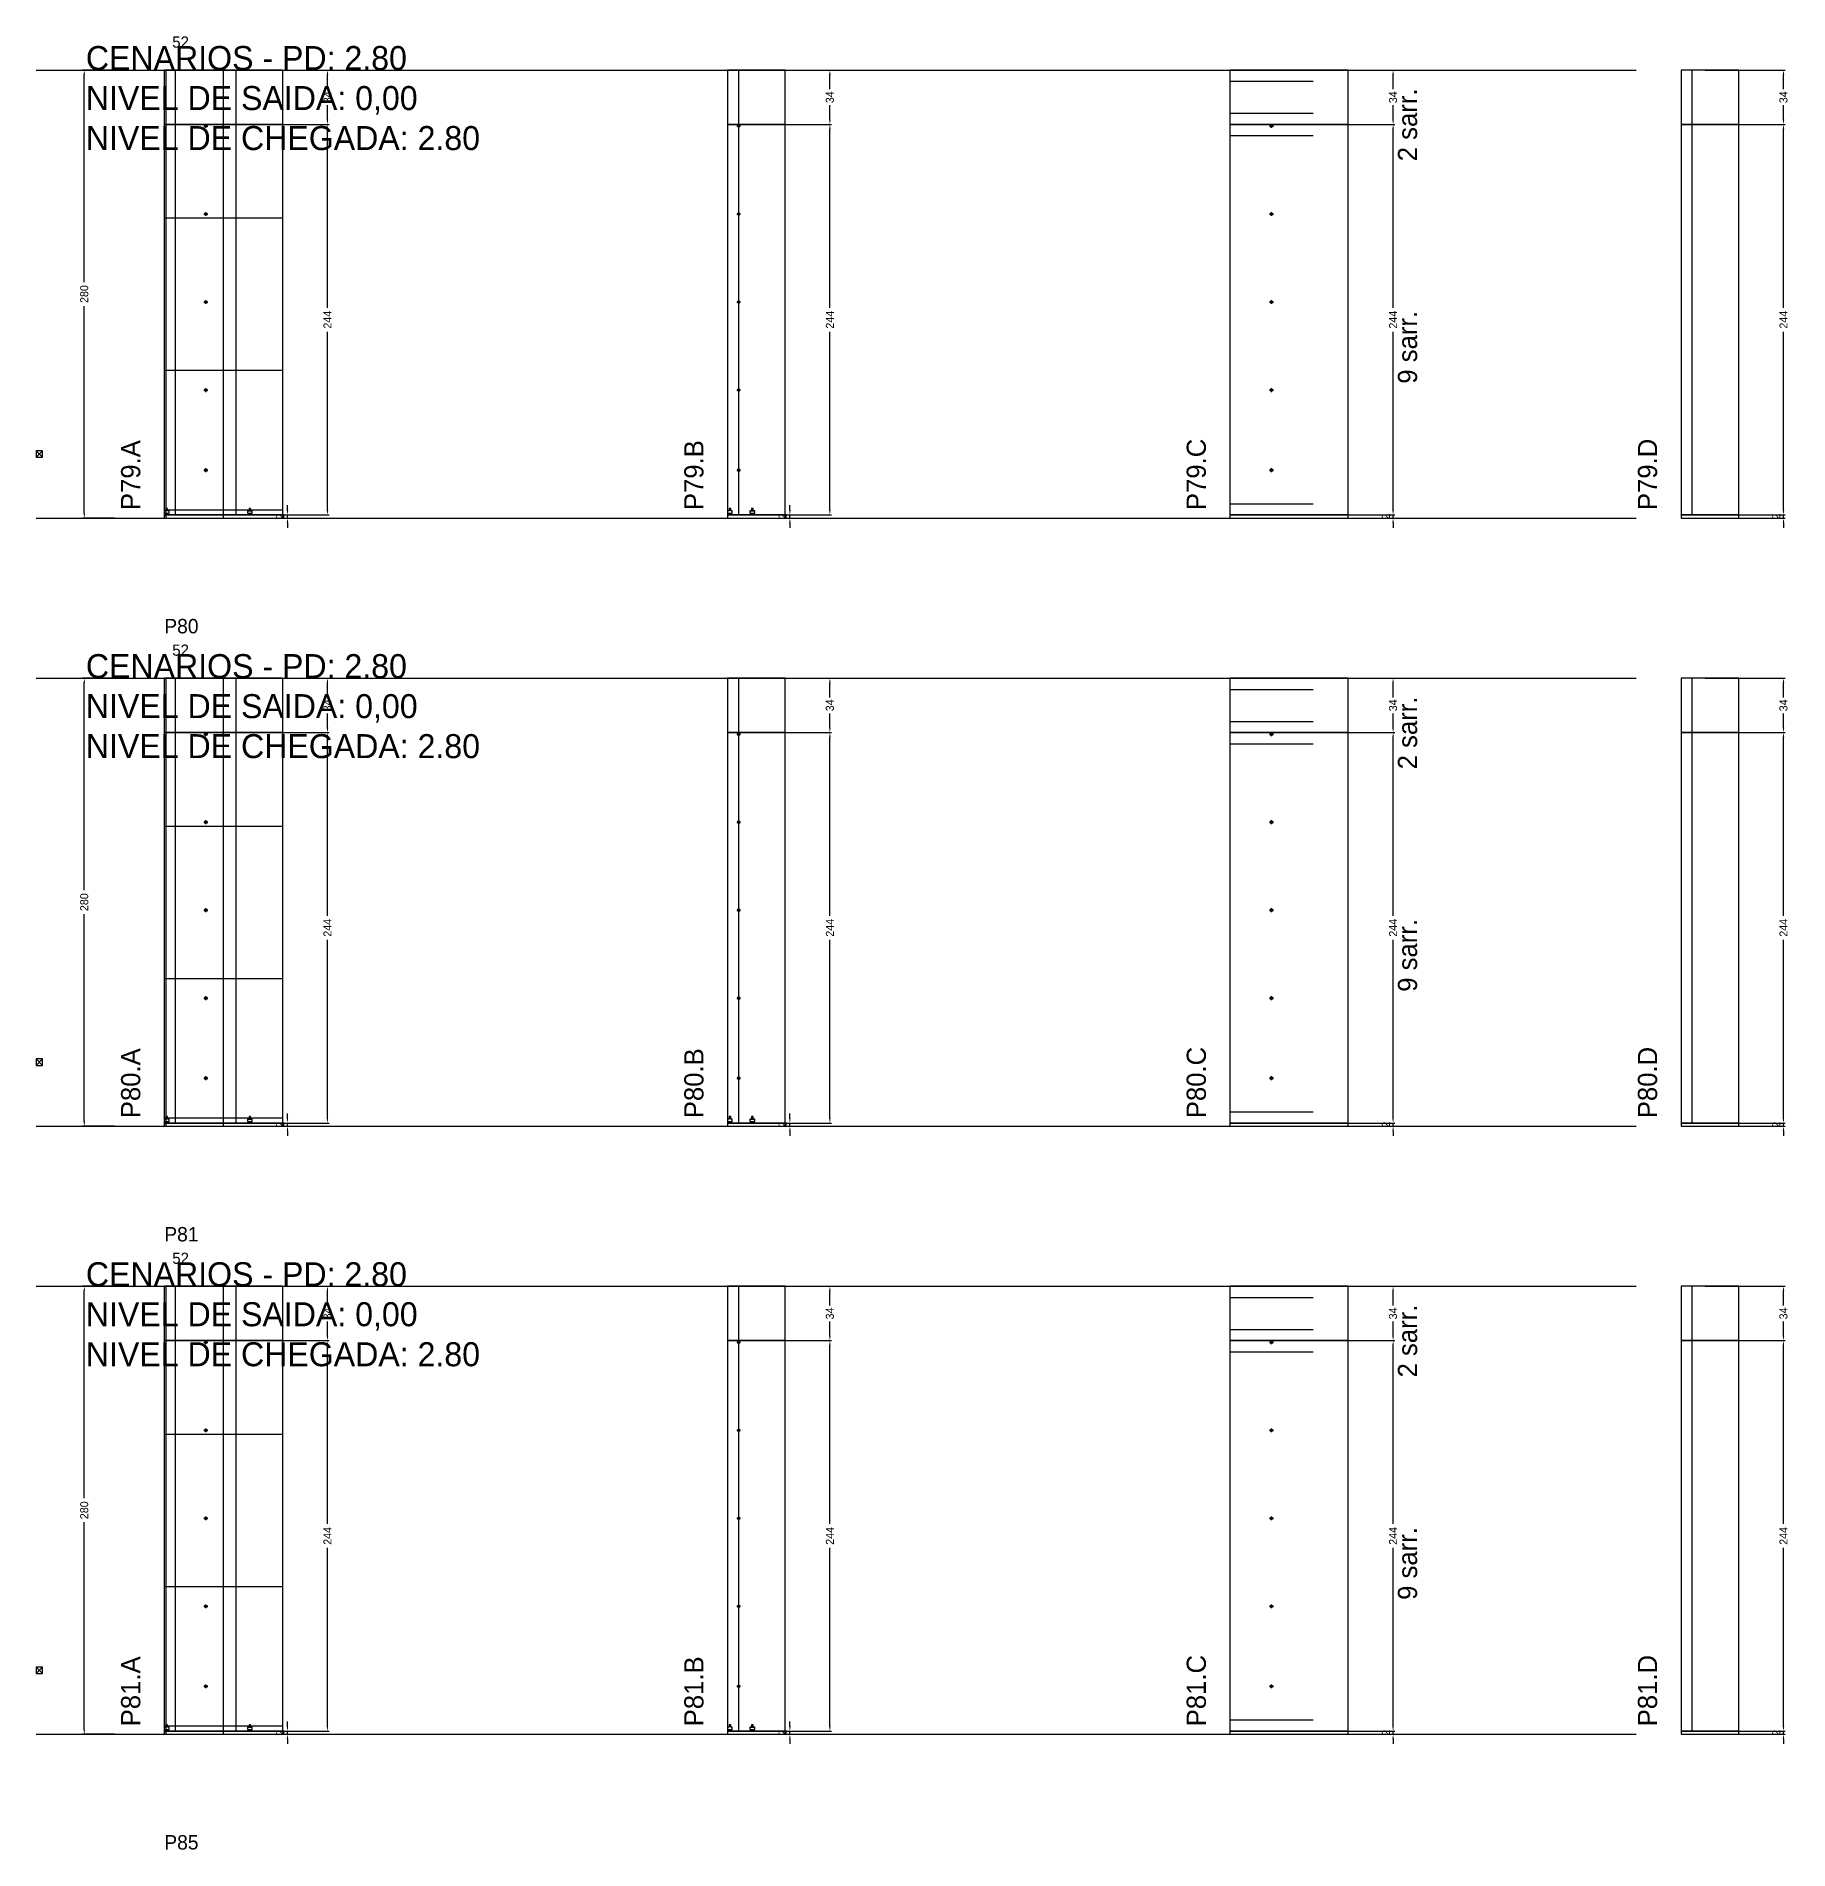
# Model space of a CAD drawing. Header units: centimetres. Extents: x -10500 to 4105, y -36866 to 295.
# Drawn here: x -7000 to -5905, y -30852 to -29719 of the extents above; entities that cross this region are included whole.
import ezdxf

# ---------------------------------------------------------------- set-up
doc = ezdxf.new("R2010")
doc.units = ezdxf.units.CM
doc.linetypes.add('DASHED', pattern=[2, -2])
for name, color, linetype in [('CHAPA', 140, 'Continuous'), ('COTA', 241, 'Continuous'), ('COTAS FURACAO', 16, 'Continuous'), ('Madeira', 30, 'Continuous'), ('NOMENCLATURA', 7, 'Continuous'), ('Nível', 160, 'Continuous'), ('Painéis', 200, 'Continuous'), ('Perfil Metálico', 150, 'Continuous'), ('SARR_2.2x7', 40, 'Continuous'), ('SARRAFO DE PRESSAO', 200, 'Continuous'), ('texto', 7, 'Continuous'), ('TEXTO_GERAL', 7, 'Continuous')]:
    doc.layers.add(name, color=color, linetype=linetype)
doc.dimstyles.new('PAINEL-NOVA', dxfattribs={"dimtxt": 5, "dimasz": 3, "dimexe": 1, "dimexo": 1, "dimgap": 1, "dimtad": 1, "dimcen": 2.5, "dimazin": 3, "dimtfac": 1, "dimtmove": 0, "dimatfit": 3})

# ---------------------------------------------------------------- blocks, each defined once
blk = doc.blocks.new('_CLOSEDFILLED')
at = {"color": 0, "linetype": 'BYBLOCK'}
blk.add_solid([(-1, 0.16), (0, 0), (-1, -0.16)], dxfattribs=at)
blk = doc.blocks.new('*D2029')
for p, q in [((-6951, -29740), (-6971, -29740)), ((-6970, -29872.5), (-6970, -29743)), ((-6970, -30017), (-6970, -29887.5)), ((-6951, -30020), (-6971, -30020))]:
    blk.add_line(p, q)
at = {"layer": 'Defpoints'}
for p in [(-6950, -29740), (-6970, -30020), (-6950, -30020)]:
    blk.add_point(p, dxfattribs=at)
at = {"layer": 'COTA', "xscale": 3, "yscale": 3}
for p, rotation in [((-6970, -29740), 90), ((-6970, -30020), 270)]:
    blk.add_blockref('_CLOSEDFILLED', p, dxfattribs=dict(at, rotation=rotation))
at = {"layer": 'COTA', "insert": (-6970, -29880), "char_height": 5, "attachment_point": 5, "rotation": 90}
blk.add_mtext('280', dxfattribs=at)
blk = doc.blocks.new('MULDURA')
at = {"layer": 'Paineis'}
for p, q in [((0, 0), (4, 4)), ((4, 0), (0, 4))]:
    blk.add_line(p, q, dxfattribs=at)
blk.add_lwpolyline([(0, 0), (4, 0), (4, 4), (0, 4)], close=True, dxfattribs=at)
blk = doc.blocks.new('*D2031')
for p, q in [((-6867, -29774), (-6817, -29774)), ((-6818, -29888.5), (-6818, -29777)), ((-6818, -30015), (-6818, -29903.5)), ((-6867, -30018), (-6817, -30018))]:
    blk.add_line(p, q)
at = {"layer": 'Defpoints'}
for p in [(-6868, -29774), (-6868, -30018), (-6818, -30018)]:
    blk.add_point(p, dxfattribs=at)
at = {"layer": 'COTA', "xscale": 3, "yscale": 3}
for p, rotation in [((-6818, -29774), 90), ((-6818, -30018), 270)]:
    blk.add_blockref('_CLOSEDFILLED', p, dxfattribs=dict(at, rotation=rotation))
at = {"layer": 'COTA', "insert": (-6818, -29896), "char_height": 5, "attachment_point": 5, "rotation": 90}
blk.add_mtext('244', dxfattribs=at)
blk = doc.blocks.new('*D2032')
for p, q in [((-6867, -29740), (-6817, -29740)), ((-6818, -29752), (-6818, -29743)), ((-6818, -29771), (-6818, -29762)), ((-6867, -29774), (-6817, -29774))]:
    blk.add_line(p, q)
at = {"layer": 'Defpoints'}
for p in [(-6868, -29740), (-6868, -29774), (-6818, -29774)]:
    blk.add_point(p, dxfattribs=at)
at = {"layer": 'COTA', "xscale": 3, "yscale": 3}
for p, rotation in [((-6818, -29740), 90), ((-6818, -29774), 270)]:
    blk.add_blockref('_CLOSEDFILLED', p, dxfattribs=dict(at, rotation=rotation))
at = {"layer": 'COTA', "insert": (-6818, -29757), "char_height": 5, "attachment_point": 5, "rotation": 90}
blk.add_mtext('34', dxfattribs=at)
blk = doc.blocks.new('SLIPTEE')
at = {"layer": 'Paineis'}
blk.add_lwpolyline([(0, 0), (3, 0), (3, 1.5), (2, 1.5), (2, 3), (1, 3), (1, 1.5), (0, 1.5)], close=True, dxfattribs=at)
blk = doc.blocks.new('SLIPTDD')
at = {"layer": 'Paineis'}
blk.add_line((0, 1.5), (3, 1.5), dxfattribs=at)
blk.add_lwpolyline([(0, 0), (3, 0), (3, 1.5), (2, 1.5), (2, 3), (1, 3), (1, 1.5), (0, 1.5)], close=True, dxfattribs=at)
blk = doc.blocks.new('furacao')
at = {"layer": 'COTAS FURACAO'}
for p, q in [((-1.2, 0), (1.2, 0)), ((0, -1.2), (0, 1.2))]:
    blk.add_line(p, q, dxfattribs=at)
blk.add_circle((0, 0), 0.8, dxfattribs=at)
blk = doc.blocks.new('*D2034')
for p, q in [((-6553, -29774), (-6503, -29774)), ((-6504, -29888.5), (-6504, -29777)), ((-6504, -30015), (-6504, -29903.5)), ((-6553, -30018), (-6503, -30018))]:
    blk.add_line(p, q)
at = {"layer": 'Defpoints'}
for p in [(-6554, -29774), (-6554, -30018), (-6504, -30018)]:
    blk.add_point(p, dxfattribs=at)
at = {"layer": 'COTA', "xscale": 3, "yscale": 3}
for p, rotation in [((-6504, -29774), 90), ((-6504, -30018), 270)]:
    blk.add_blockref('_CLOSEDFILLED', p, dxfattribs=dict(at, rotation=rotation))
at = {"layer": 'COTA', "insert": (-6504, -29896), "char_height": 5, "attachment_point": 5, "rotation": 90}
blk.add_mtext('244', dxfattribs=at)
blk = doc.blocks.new('*D2035')
for p, q in [((-6553, -29740), (-6503, -29740)), ((-6504, -29752), (-6504, -29743)), ((-6504, -29771), (-6504, -29762)), ((-6553, -29774), (-6503, -29774))]:
    blk.add_line(p, q)
at = {"layer": 'Defpoints'}
for p in [(-6554, -29740), (-6554, -29774), (-6504, -29774)]:
    blk.add_point(p, dxfattribs=at)
at = {"layer": 'COTA', "xscale": 3, "yscale": 3}
for p, rotation in [((-6504, -29740), 90), ((-6504, -29774), 270)]:
    blk.add_blockref('_CLOSEDFILLED', p, dxfattribs=dict(at, rotation=rotation))
at = {"layer": 'COTA', "insert": (-6504, -29757), "char_height": 5, "attachment_point": 5, "rotation": 90}
blk.add_mtext('34', dxfattribs=at)
blk = doc.blocks.new('*D2037')
for p, q in [((-6201, -29774), (-6151, -29774)), ((-6152, -29888.5), (-6152, -29777)), ((-6152, -30015), (-6152, -29903.5)), ((-6201, -30018), (-6151, -30018))]:
    blk.add_line(p, q)
at = {"layer": 'Defpoints'}
for p in [(-6202, -29774), (-6202, -30018), (-6152, -30018)]:
    blk.add_point(p, dxfattribs=at)
at = {"layer": 'COTA', "xscale": 3, "yscale": 3}
for p, rotation in [((-6152, -29774), 90), ((-6152, -30018), 270)]:
    blk.add_blockref('_CLOSEDFILLED', p, dxfattribs=dict(at, rotation=rotation))
at = {"layer": 'COTA', "insert": (-6152, -29896), "char_height": 5, "attachment_point": 5, "rotation": 90}
blk.add_mtext('244', dxfattribs=at)
blk = doc.blocks.new('*D2038')
for p, q in [((-6201, -29740), (-6151, -29740)), ((-6152, -29752), (-6152, -29743)), ((-6152, -29771), (-6152, -29762)), ((-6201, -29774), (-6151, -29774))]:
    blk.add_line(p, q)
at = {"layer": 'Defpoints'}
for p in [(-6202, -29740), (-6202, -29774), (-6152, -29774)]:
    blk.add_point(p, dxfattribs=at)
at = {"layer": 'COTA', "xscale": 3, "yscale": 3}
for p, rotation in [((-6152, -29740), 90), ((-6152, -29774), 270)]:
    blk.add_blockref('_CLOSEDFILLED', p, dxfattribs=dict(at, rotation=rotation))
at = {"layer": 'COTA', "insert": (-6152, -29757), "char_height": 5, "attachment_point": 5, "rotation": 90}
blk.add_mtext('34', dxfattribs=at)
blk = doc.blocks.new('*D2040')
for p, q in [((-5957, -29774), (-5907, -29774)), ((-5908, -29888.5), (-5908, -29777)), ((-5908, -30015), (-5908, -29903.5)), ((-5957, -30018), (-5907, -30018))]:
    blk.add_line(p, q)
at = {"layer": 'Defpoints'}
for p in [(-5958, -29774), (-5958, -30018), (-5908, -30018)]:
    blk.add_point(p, dxfattribs=at)
at = {"layer": 'COTA', "xscale": 3, "yscale": 3}
for p, rotation in [((-5908, -29774), 90), ((-5908, -30018), 270)]:
    blk.add_blockref('_CLOSEDFILLED', p, dxfattribs=dict(at, rotation=rotation))
at = {"layer": 'COTA', "insert": (-5908, -29896), "char_height": 5, "attachment_point": 5, "rotation": 90}
blk.add_mtext('244', dxfattribs=at)
blk = doc.blocks.new('*D2041')
for p, q in [((-5957, -29740), (-5907, -29740)), ((-5908, -29752), (-5908, -29743)), ((-5908, -29771), (-5908, -29762)), ((-5957, -29774), (-5907, -29774))]:
    blk.add_line(p, q)
at = {"layer": 'Defpoints'}
for p in [(-5958, -29740), (-5958, -29774), (-5908, -29774)]:
    blk.add_point(p, dxfattribs=at)
at = {"layer": 'COTA', "xscale": 3, "yscale": 3}
for p, rotation in [((-5908, -29740), 90), ((-5908, -29774), 270)]:
    blk.add_blockref('_CLOSEDFILLED', p, dxfattribs=dict(at, rotation=rotation))
at = {"layer": 'COTA', "insert": (-5908, -29757), "char_height": 5, "attachment_point": 5, "rotation": 90}
blk.add_mtext('34', dxfattribs=at)
blk = doc.blocks.new('*D2055')
for p, q in [((-6951, -30120), (-6971, -30120)), ((-6970, -30252.5), (-6970, -30123)), ((-6970, -30397), (-6970, -30267.5)), ((-6951, -30400), (-6971, -30400))]:
    blk.add_line(p, q)
at = {"layer": 'Defpoints'}
for p in [(-6950, -30120), (-6970, -30400), (-6950, -30400)]:
    blk.add_point(p, dxfattribs=at)
at = {"layer": 'COTA', "xscale": 3, "yscale": 3}
for p, rotation in [((-6970, -30120), 90), ((-6970, -30400), 270)]:
    blk.add_blockref('_CLOSEDFILLED', p, dxfattribs=dict(at, rotation=rotation))
at = {"layer": 'COTA', "insert": (-6970, -30260), "char_height": 5, "attachment_point": 5, "rotation": 90}
blk.add_mtext('280', dxfattribs=at)
blk = doc.blocks.new('*D2057')
for p, q in [((-6867, -30154), (-6817, -30154)), ((-6818, -30268.5), (-6818, -30157)), ((-6818, -30395), (-6818, -30283.5)), ((-6867, -30398), (-6817, -30398))]:
    blk.add_line(p, q)
at = {"layer": 'Defpoints'}
for p in [(-6868, -30154), (-6868, -30398), (-6818, -30398)]:
    blk.add_point(p, dxfattribs=at)
at = {"layer": 'COTA', "xscale": 3, "yscale": 3}
for p, rotation in [((-6818, -30154), 90), ((-6818, -30398), 270)]:
    blk.add_blockref('_CLOSEDFILLED', p, dxfattribs=dict(at, rotation=rotation))
at = {"layer": 'COTA', "insert": (-6818, -30276), "char_height": 5, "attachment_point": 5, "rotation": 90}
blk.add_mtext('244', dxfattribs=at)
blk = doc.blocks.new('*D2058')
for p, q in [((-6867, -30120), (-6817, -30120)), ((-6818, -30132), (-6818, -30123)), ((-6818, -30151), (-6818, -30142)), ((-6867, -30154), (-6817, -30154))]:
    blk.add_line(p, q)
at = {"layer": 'Defpoints'}
for p in [(-6868, -30120), (-6868, -30154), (-6818, -30154)]:
    blk.add_point(p, dxfattribs=at)
at = {"layer": 'COTA', "xscale": 3, "yscale": 3}
for p, rotation in [((-6818, -30120), 90), ((-6818, -30154), 270)]:
    blk.add_blockref('_CLOSEDFILLED', p, dxfattribs=dict(at, rotation=rotation))
at = {"layer": 'COTA', "insert": (-6818, -30137), "char_height": 5, "attachment_point": 5, "rotation": 90}
blk.add_mtext('34', dxfattribs=at)
blk = doc.blocks.new('*D2060')
for p, q in [((-6553, -30154), (-6503, -30154)), ((-6504, -30268.5), (-6504, -30157)), ((-6504, -30395), (-6504, -30283.5)), ((-6553, -30398), (-6503, -30398))]:
    blk.add_line(p, q)
at = {"layer": 'Defpoints'}
for p in [(-6554, -30154), (-6554, -30398), (-6504, -30398)]:
    blk.add_point(p, dxfattribs=at)
at = {"layer": 'COTA', "xscale": 3, "yscale": 3}
for p, rotation in [((-6504, -30154), 90), ((-6504, -30398), 270)]:
    blk.add_blockref('_CLOSEDFILLED', p, dxfattribs=dict(at, rotation=rotation))
at = {"layer": 'COTA', "insert": (-6504, -30276), "char_height": 5, "attachment_point": 5, "rotation": 90}
blk.add_mtext('244', dxfattribs=at)
blk = doc.blocks.new('*D2061')
for p, q in [((-6553, -30120), (-6503, -30120)), ((-6504, -30132), (-6504, -30123)), ((-6504, -30151), (-6504, -30142)), ((-6553, -30154), (-6503, -30154))]:
    blk.add_line(p, q)
at = {"layer": 'Defpoints'}
for p in [(-6554, -30120), (-6554, -30154), (-6504, -30154)]:
    blk.add_point(p, dxfattribs=at)
at = {"layer": 'COTA', "xscale": 3, "yscale": 3}
for p, rotation in [((-6504, -30120), 90), ((-6504, -30154), 270)]:
    blk.add_blockref('_CLOSEDFILLED', p, dxfattribs=dict(at, rotation=rotation))
at = {"layer": 'COTA', "insert": (-6504, -30137), "char_height": 5, "attachment_point": 5, "rotation": 90}
blk.add_mtext('34', dxfattribs=at)
blk = doc.blocks.new('*D2063')
for p, q in [((-6201, -30154), (-6151, -30154)), ((-6152, -30268.5), (-6152, -30157)), ((-6152, -30395), (-6152, -30283.5)), ((-6201, -30398), (-6151, -30398))]:
    blk.add_line(p, q)
at = {"layer": 'Defpoints'}
for p in [(-6202, -30154), (-6202, -30398), (-6152, -30398)]:
    blk.add_point(p, dxfattribs=at)
at = {"layer": 'COTA', "xscale": 3, "yscale": 3}
for p, rotation in [((-6152, -30154), 90), ((-6152, -30398), 270)]:
    blk.add_blockref('_CLOSEDFILLED', p, dxfattribs=dict(at, rotation=rotation))
at = {"layer": 'COTA', "insert": (-6152, -30276), "char_height": 5, "attachment_point": 5, "rotation": 90}
blk.add_mtext('244', dxfattribs=at)
blk = doc.blocks.new('*D2064')
for p, q in [((-6201, -30120), (-6151, -30120)), ((-6152, -30132), (-6152, -30123)), ((-6152, -30151), (-6152, -30142)), ((-6201, -30154), (-6151, -30154))]:
    blk.add_line(p, q)
at = {"layer": 'Defpoints'}
for p in [(-6202, -30120), (-6202, -30154), (-6152, -30154)]:
    blk.add_point(p, dxfattribs=at)
at = {"layer": 'COTA', "xscale": 3, "yscale": 3}
for p, rotation in [((-6152, -30120), 90), ((-6152, -30154), 270)]:
    blk.add_blockref('_CLOSEDFILLED', p, dxfattribs=dict(at, rotation=rotation))
at = {"layer": 'COTA', "insert": (-6152, -30137), "char_height": 5, "attachment_point": 5, "rotation": 90}
blk.add_mtext('34', dxfattribs=at)
blk = doc.blocks.new('*D2066')
for p, q in [((-5957, -30154), (-5907, -30154)), ((-5908, -30268.5), (-5908, -30157)), ((-5908, -30395), (-5908, -30283.5)), ((-5957, -30398), (-5907, -30398))]:
    blk.add_line(p, q)
at = {"layer": 'Defpoints'}
for p in [(-5958, -30154), (-5958, -30398), (-5908, -30398)]:
    blk.add_point(p, dxfattribs=at)
at = {"layer": 'COTA', "xscale": 3, "yscale": 3}
for p, rotation in [((-5908, -30154), 90), ((-5908, -30398), 270)]:
    blk.add_blockref('_CLOSEDFILLED', p, dxfattribs=dict(at, rotation=rotation))
at = {"layer": 'COTA', "insert": (-5908, -30276), "char_height": 5, "attachment_point": 5, "rotation": 90}
blk.add_mtext('244', dxfattribs=at)
blk = doc.blocks.new('*D2067')
for p, q in [((-5957, -30120), (-5907, -30120)), ((-5908, -30132), (-5908, -30123)), ((-5908, -30151), (-5908, -30142)), ((-5957, -30154), (-5907, -30154))]:
    blk.add_line(p, q)
at = {"layer": 'Defpoints'}
for p in [(-5958, -30120), (-5958, -30154), (-5908, -30154)]:
    blk.add_point(p, dxfattribs=at)
at = {"layer": 'COTA', "xscale": 3, "yscale": 3}
for p, rotation in [((-5908, -30120), 90), ((-5908, -30154), 270)]:
    blk.add_blockref('_CLOSEDFILLED', p, dxfattribs=dict(at, rotation=rotation))
at = {"layer": 'COTA', "insert": (-5908, -30137), "char_height": 5, "attachment_point": 5, "rotation": 90}
blk.add_mtext('34', dxfattribs=at)
blk = doc.blocks.new('*D2081')
for p, q in [((-6951, -30500), (-6971, -30500)), ((-6970, -30632.5), (-6970, -30503)), ((-6970, -30777), (-6970, -30647.5)), ((-6951, -30780), (-6971, -30780))]:
    blk.add_line(p, q)
at = {"layer": 'Defpoints'}
for p in [(-6950, -30500), (-6970, -30780), (-6950, -30780)]:
    blk.add_point(p, dxfattribs=at)
at = {"layer": 'COTA', "xscale": 3, "yscale": 3}
for p, rotation in [((-6970, -30500), 90), ((-6970, -30780), 270)]:
    blk.add_blockref('_CLOSEDFILLED', p, dxfattribs=dict(at, rotation=rotation))
at = {"layer": 'COTA', "insert": (-6970, -30640), "char_height": 5, "attachment_point": 5, "rotation": 90}
blk.add_mtext('280', dxfattribs=at)
blk = doc.blocks.new('*D2083')
for p, q in [((-6867, -30534), (-6817, -30534)), ((-6818, -30648.5), (-6818, -30537)), ((-6818, -30775), (-6818, -30663.5)), ((-6867, -30778), (-6817, -30778))]:
    blk.add_line(p, q)
at = {"layer": 'Defpoints'}
for p in [(-6868, -30534), (-6868, -30778), (-6818, -30778)]:
    blk.add_point(p, dxfattribs=at)
at = {"layer": 'COTA', "xscale": 3, "yscale": 3}
for p, rotation in [((-6818, -30534), 90), ((-6818, -30778), 270)]:
    blk.add_blockref('_CLOSEDFILLED', p, dxfattribs=dict(at, rotation=rotation))
at = {"layer": 'COTA', "insert": (-6818, -30656), "char_height": 5, "attachment_point": 5, "rotation": 90}
blk.add_mtext('244', dxfattribs=at)
blk = doc.blocks.new('*D2084')
for p, q in [((-6867, -30500), (-6817, -30500)), ((-6818, -30512), (-6818, -30503)), ((-6818, -30531), (-6818, -30522)), ((-6867, -30534), (-6817, -30534))]:
    blk.add_line(p, q)
at = {"layer": 'Defpoints'}
for p in [(-6868, -30500), (-6868, -30534), (-6818, -30534)]:
    blk.add_point(p, dxfattribs=at)
at = {"layer": 'COTA', "xscale": 3, "yscale": 3}
for p, rotation in [((-6818, -30500), 90), ((-6818, -30534), 270)]:
    blk.add_blockref('_CLOSEDFILLED', p, dxfattribs=dict(at, rotation=rotation))
at = {"layer": 'COTA', "insert": (-6818, -30517), "char_height": 5, "attachment_point": 5, "rotation": 90}
blk.add_mtext('34', dxfattribs=at)
blk = doc.blocks.new('*D2086')
for p, q in [((-6553, -30534), (-6503, -30534)), ((-6504, -30648.5), (-6504, -30537)), ((-6504, -30775), (-6504, -30663.5)), ((-6553, -30778), (-6503, -30778))]:
    blk.add_line(p, q)
at = {"layer": 'Defpoints'}
for p in [(-6554, -30534), (-6554, -30778), (-6504, -30778)]:
    blk.add_point(p, dxfattribs=at)
at = {"layer": 'COTA', "xscale": 3, "yscale": 3}
for p, rotation in [((-6504, -30534), 90), ((-6504, -30778), 270)]:
    blk.add_blockref('_CLOSEDFILLED', p, dxfattribs=dict(at, rotation=rotation))
at = {"layer": 'COTA', "insert": (-6504, -30656), "char_height": 5, "attachment_point": 5, "rotation": 90}
blk.add_mtext('244', dxfattribs=at)
blk = doc.blocks.new('*D2087')
for p, q in [((-6553, -30500), (-6503, -30500)), ((-6504, -30512), (-6504, -30503)), ((-6504, -30531), (-6504, -30522)), ((-6553, -30534), (-6503, -30534))]:
    blk.add_line(p, q)
at = {"layer": 'Defpoints'}
for p in [(-6554, -30500), (-6554, -30534), (-6504, -30534)]:
    blk.add_point(p, dxfattribs=at)
at = {"layer": 'COTA', "xscale": 3, "yscale": 3}
for p, rotation in [((-6504, -30500), 90), ((-6504, -30534), 270)]:
    blk.add_blockref('_CLOSEDFILLED', p, dxfattribs=dict(at, rotation=rotation))
at = {"layer": 'COTA', "insert": (-6504, -30517), "char_height": 5, "attachment_point": 5, "rotation": 90}
blk.add_mtext('34', dxfattribs=at)
blk = doc.blocks.new('*D2089')
for p, q in [((-6201, -30534), (-6151, -30534)), ((-6152, -30648.5), (-6152, -30537)), ((-6152, -30775), (-6152, -30663.5)), ((-6201, -30778), (-6151, -30778))]:
    blk.add_line(p, q)
at = {"layer": 'Defpoints'}
for p in [(-6202, -30534), (-6202, -30778), (-6152, -30778)]:
    blk.add_point(p, dxfattribs=at)
at = {"layer": 'COTA', "xscale": 3, "yscale": 3}
for p, rotation in [((-6152, -30534), 90), ((-6152, -30778), 270)]:
    blk.add_blockref('_CLOSEDFILLED', p, dxfattribs=dict(at, rotation=rotation))
at = {"layer": 'COTA', "insert": (-6152, -30656), "char_height": 5, "attachment_point": 5, "rotation": 90}
blk.add_mtext('244', dxfattribs=at)
blk = doc.blocks.new('*D2090')
for p, q in [((-6201, -30500), (-6151, -30500)), ((-6152, -30512), (-6152, -30503)), ((-6152, -30531), (-6152, -30522)), ((-6201, -30534), (-6151, -30534))]:
    blk.add_line(p, q)
at = {"layer": 'Defpoints'}
for p in [(-6202, -30500), (-6202, -30534), (-6152, -30534)]:
    blk.add_point(p, dxfattribs=at)
at = {"layer": 'COTA', "xscale": 3, "yscale": 3}
for p, rotation in [((-6152, -30500), 90), ((-6152, -30534), 270)]:
    blk.add_blockref('_CLOSEDFILLED', p, dxfattribs=dict(at, rotation=rotation))
at = {"layer": 'COTA', "insert": (-6152, -30517), "char_height": 5, "attachment_point": 5, "rotation": 90}
blk.add_mtext('34', dxfattribs=at)
blk = doc.blocks.new('*D2092')
for p, q in [((-5957, -30534), (-5907, -30534)), ((-5908, -30648.5), (-5908, -30537)), ((-5908, -30775), (-5908, -30663.5)), ((-5957, -30778), (-5907, -30778))]:
    blk.add_line(p, q)
at = {"layer": 'Defpoints'}
for p in [(-5958, -30534), (-5958, -30778), (-5908, -30778)]:
    blk.add_point(p, dxfattribs=at)
at = {"layer": 'COTA', "xscale": 3, "yscale": 3}
for p, rotation in [((-5908, -30534), 90), ((-5908, -30778), 270)]:
    blk.add_blockref('_CLOSEDFILLED', p, dxfattribs=dict(at, rotation=rotation))
at = {"layer": 'COTA', "insert": (-5908, -30656), "char_height": 5, "attachment_point": 5, "rotation": 90}
blk.add_mtext('244', dxfattribs=at)
blk = doc.blocks.new('*D2093')
for p, q in [((-5957, -30500), (-5907, -30500)), ((-5908, -30512), (-5908, -30503)), ((-5908, -30531), (-5908, -30522)), ((-5957, -30534), (-5907, -30534))]:
    blk.add_line(p, q)
at = {"layer": 'Defpoints'}
for p in [(-5958, -30500), (-5958, -30534), (-5908, -30534)]:
    blk.add_point(p, dxfattribs=at)
at = {"layer": 'COTA', "xscale": 3, "yscale": 3}
for p, rotation in [((-5908, -30500), 90), ((-5908, -30534), 270)]:
    blk.add_blockref('_CLOSEDFILLED', p, dxfattribs=dict(at, rotation=rotation))
at = {"layer": 'COTA', "insert": (-5908, -30517), "char_height": 5, "attachment_point": 5, "rotation": 90}
blk.add_mtext('34', dxfattribs=at)

msp = doc.modelspace()

# ---------------------------------------------------------------- linework, layer by layer
at = {"layer": 'CHAPA'}
for points in [[(-6920, -30020), (-6918.8, -30020), (-6918.8, -29740), (-6920, -29740)], [(-6920, -30400), (-6918.8, -30400), (-6918.8, -30120), (-6920, -30120)], [(-6920, -30780), (-6918.8, -30780), (-6918.8, -30500), (-6920, -30500)]]:
    msp.add_lwpolyline(points, close=True, dxfattribs=at)
at = {"layer": 'Madeira'}
for points in [[(-6920, -29832.4), (-6846, -29832.4)], [(-6920, -29927.6), (-6846, -29927.6)], [(-6920, -30212.4), (-6846, -30212.4)], [(-6920, -30307.6), (-6846, -30307.6)], [(-6920, -30592.4), (-6846, -30592.4)], [(-6920, -30687.6), (-6846, -30687.6)]]:
    msp.add_lwpolyline(points, dxfattribs=at)
at = {"layer": 'Nível', "linetype": 'DASHED'}
for points in [[(-7000, -29740), (-6000, -29740)], [(-7000, -30020), (-6000, -30020)], [(-7000, -30120), (-6000, -30120)], [(-7000, -30400), (-6000, -30400)], [(-7000, -30500), (-6000, -30500)], [(-7000, -30780), (-6000, -30780)]]:
    msp.add_lwpolyline(points, dxfattribs=at)
at = {"layer": 'Painéis'}
for points in [[(-6920, -29774), (-6846, -29774), (-6846, -29740), (-6920, -29740)], [(-6920, -30020), (-6846, -30020), (-6846, -29740), (-6920, -29740)], [(-6568, -29774), (-6532, -29774), (-6532, -29740), (-6568, -29740)], [(-6254, -29774), (-6180, -29774), (-6180, -29740), (-6254, -29740)], [(-5972, -29774), (-5936, -29774), (-5936, -29740), (-5972, -29740)], [(-6920, -30018), (-6846, -30018), (-6846, -29774), (-6920, -29774)], [(-6568, -30018), (-6532, -30018), (-6532, -29774), (-6568, -29774)], [(-6254, -30018), (-6180, -30018), (-6180, -29774), (-6254, -29774)], [(-5972, -30018), (-5936, -30018), (-5936, -29774), (-5972, -29774)], [(-6920, -30020), (-6846, -30020), (-6846, -30018), (-6920, -30018)], [(-6568, -30020), (-6532, -30020), (-6532, -30018), (-6568, -30018)], [(-6254, -30020), (-6180, -30020), (-6180, -30018), (-6254, -30018)], [(-5972, -30020), (-5936, -30020), (-5936, -30018), (-5972, -30018)], [(-6920, -30154), (-6846, -30154), (-6846, -30120), (-6920, -30120)], [(-6920, -30400), (-6846, -30400), (-6846, -30120), (-6920, -30120)], [(-6568, -30154), (-6532, -30154), (-6532, -30120), (-6568, -30120)], [(-6254, -30154), (-6180, -30154), (-6180, -30120), (-6254, -30120)], [(-5972, -30154), (-5936, -30154), (-5936, -30120), (-5972, -30120)], [(-6920, -30398), (-6846, -30398), (-6846, -30154), (-6920, -30154)], [(-6568, -30398), (-6532, -30398), (-6532, -30154), (-6568, -30154)], [(-6254, -30398), (-6180, -30398), (-6180, -30154), (-6254, -30154)], [(-5972, -30398), (-5936, -30398), (-5936, -30154), (-5972, -30154)], [(-6920, -30400), (-6846, -30400), (-6846, -30398), (-6920, -30398)], [(-6568, -30400), (-6532, -30400), (-6532, -30398), (-6568, -30398)], [(-6254, -30400), (-6180, -30400), (-6180, -30398), (-6254, -30398)], [(-5972, -30400), (-5936, -30400), (-5936, -30398), (-5972, -30398)], [(-6920, -30534), (-6846, -30534), (-6846, -30500), (-6920, -30500)], [(-6920, -30780), (-6846, -30780), (-6846, -30500), (-6920, -30500)], [(-6568, -30534), (-6532, -30534), (-6532, -30500), (-6568, -30500)], [(-6254, -30534), (-6180, -30534), (-6180, -30500), (-6254, -30500)], [(-5972, -30534), (-5936, -30534), (-5936, -30500), (-5972, -30500)], [(-6920, -30778), (-6846, -30778), (-6846, -30534), (-6920, -30534)], [(-6568, -30778), (-6532, -30778), (-6532, -30534), (-6568, -30534)], [(-6254, -30778), (-6180, -30778), (-6180, -30534), (-6254, -30534)], [(-5972, -30778), (-5936, -30778), (-5936, -30534), (-5972, -30534)], [(-6920, -30780), (-6846, -30780), (-6846, -30778), (-6920, -30778)], [(-6568, -30780), (-6532, -30780), (-6532, -30778), (-6568, -30778)], [(-6254, -30780), (-6180, -30780), (-6180, -30778), (-6254, -30778)], [(-5972, -30780), (-5936, -30780), (-5936, -30778), (-5972, -30778)]]:
    msp.add_lwpolyline(points, close=True, dxfattribs=at)
at = {"layer": 'Perfil Metálico'}
for p, q in [((-6883, -30020), (-6883, -29740)), ((-6883, -30400), (-6883, -30120)), ((-6883, -30780), (-6883, -30500))]:
    msp.add_line(p, q, dxfattribs=at)
at = {"layer": 'SARR_2.2x7'}
for points in [[(-6913, -29774), (-6913, -29740)], [(-6875, -29774), (-6875, -29740)], [(-6561, -29774), (-6561, -29740)], [(-6561, -29774), (-6561, -29740)], [(-6254, -29747), (-6202, -29747)], [(-5965, -29774), (-5965, -29740)], [(-5965, -29774), (-5965, -29740)], [(-6254, -29767), (-6202, -29767)], [(-6254, -29781), (-6202, -29781)], [(-6254, -30011), (-6202, -30011)], [(-6913, -30154), (-6913, -30120)], [(-6875, -30154), (-6875, -30120)], [(-6561, -30154), (-6561, -30120)], [(-6561, -30154), (-6561, -30120)], [(-5965, -30154), (-5965, -30120)], [(-5965, -30154), (-5965, -30120)], [(-6254, -30127), (-6202, -30127)], [(-6254, -30147), (-6202, -30147)], [(-6254, -30161), (-6202, -30161)], [(-6254, -30391), (-6202, -30391)], [(-6913, -30534), (-6913, -30500)], [(-6875, -30534), (-6875, -30500)], [(-6561, -30534), (-6561, -30500)], [(-6561, -30534), (-6561, -30500)], [(-5965, -30534), (-5965, -30500)], [(-5965, -30534), (-5965, -30500)], [(-6254, -30507), (-6202, -30507)], [(-6254, -30527), (-6202, -30527)], [(-6254, -30541), (-6202, -30541)], [(-6254, -30771), (-6202, -30771)]]:
    msp.add_lwpolyline(points, dxfattribs=at)
at = {"layer": 'SARR_2.2x7', "linetype": 'DASHED'}
for points in [[(-6913, -30018), (-6913, -29774)], [(-6875, -30018), (-6875, -29774)], [(-6561, -30018), (-6561, -29774)], [(-6561, -30018), (-6561, -29774)], [(-5965, -30018), (-5965, -29774)], [(-5965, -30018), (-5965, -29774)], [(-6913, -30398), (-6913, -30154)], [(-6875, -30398), (-6875, -30154)], [(-6561, -30398), (-6561, -30154)], [(-6561, -30398), (-6561, -30154)], [(-5965, -30398), (-5965, -30154)], [(-5965, -30398), (-5965, -30154)], [(-6913, -30778), (-6913, -30534)], [(-6875, -30778), (-6875, -30534)], [(-6561, -30778), (-6561, -30534)], [(-6561, -30778), (-6561, -30534)], [(-5965, -30778), (-5965, -30534)], [(-5965, -30778), (-5965, -30534)]]:
    msp.add_lwpolyline(points, dxfattribs=at)
at = {"layer": 'SARRAFO DE PRESSAO'}
for points in [[(-6920, -30020), (-6846, -30020), (-6846, -30015), (-6920, -30015)], [(-6920, -30400), (-6846, -30400), (-6846, -30395), (-6920, -30395)], [(-6920, -30780), (-6846, -30780), (-6846, -30775), (-6920, -30775)]]:
    msp.add_lwpolyline(points, close=True, dxfattribs=at)

# ---------------------------------------------------------------- block references
at = {"layer": 'COTA'}
for name, p in [('furacao', (-6894, -29775)), ('furacao', (-6561, -29775)), ('furacao', (-6228, -29775)), ('furacao', (-6894, -29830)), ('furacao', (-6561, -29830)), ('furacao', (-6228, -29830)), ('furacao', (-6894, -29885)), ('furacao', (-6561, -29885)), ('furacao', (-6228, -29885)), ('furacao', (-6894, -29940)), ('furacao', (-6561, -29940)), ('furacao', (-6228, -29940)), ('MULDURA', (-7000, -29982)), ('furacao', (-6894, -29990)), ('furacao', (-6561, -29990)), ('furacao', (-6228, -29990)), ('SLIPTEE', (-6920, -30017)), ('SLIPTDD', (-6868, -30017)), ('SLIPTEE', (-6568, -30017)), ('SLIPTDD', (-6554, -30017)), ('furacao', (-6894, -30155)), ('furacao', (-6561, -30155)), ('furacao', (-6228, -30155)), ('furacao', (-6894, -30210)), ('furacao', (-6561, -30210)), ('furacao', (-6228, -30210)), ('furacao', (-6894, -30265)), ('furacao', (-6561, -30265)), ('furacao', (-6228, -30265)), ('furacao', (-6894, -30320)), ('furacao', (-6561, -30320)), ('furacao', (-6228, -30320)), ('MULDURA', (-7000, -30362)), ('furacao', (-6894, -30370)), ('furacao', (-6561, -30370)), ('furacao', (-6228, -30370)), ('SLIPTEE', (-6920, -30397)), ('SLIPTDD', (-6868, -30397)), ('SLIPTEE', (-6568, -30397)), ('SLIPTDD', (-6554, -30397)), ('furacao', (-6894, -30535)), ('furacao', (-6561, -30535)), ('furacao', (-6228, -30535)), ('furacao', (-6894, -30590)), ('furacao', (-6561, -30590)), ('furacao', (-6228, -30590)), ('furacao', (-6894, -30645)), ('furacao', (-6561, -30645)), ('furacao', (-6228, -30645)), ('furacao', (-6894, -30700)), ('furacao', (-6561, -30700)), ('furacao', (-6228, -30700)), ('MULDURA', (-7000, -30742)), ('furacao', (-6894, -30750)), ('furacao', (-6561, -30750)), ('furacao', (-6228, -30750)), ('SLIPTEE', (-6920, -30777)), ('SLIPTDD', (-6868, -30777)), ('SLIPTEE', (-6568, -30777)), ('SLIPTDD', (-6554, -30777))]:
    msp.add_blockref(name, p, dxfattribs=at)

# ---------------------------------------------------------------- texts
at = {"layer": 'NOMENCLATURA'}
for s, p in [('CENARIOS - PD: 2.80', (-6969, -29740)), ('NIVEL DE SAIDA: 0,00', (-6969, -29765)), ('NIVEL DE CHEGADA: 2.80', (-6969, -29790)), ('CENARIOS - PD: 2.80', (-6969, -30120)), ('NIVEL DE SAIDA: 0,00', (-6969, -30145)), ('NIVEL DE CHEGADA: 2.80', (-6969, -30170)), ('CENARIOS - PD: 2.80', (-6969, -30500)), ('NIVEL DE SAIDA: 0,00', (-6969, -30525)), ('NIVEL DE CHEGADA: 2.80', (-6969, -30550))]:
    msp.add_text(s, height=15, dxfattribs=at).set_placement(p)
for s, p in [('2 sarr.', (-6137, -29797)), ('9 sarr.', (-6137, -29936)), ('P79.A', (-6935, -30015)), ('P79.B', (-6583, -30015)), ('P79.C', (-6269, -30015)), ('P79.D', (-5987, -30015)), ('2 sarr.', (-6137, -30177)), ('9 sarr.', (-6137, -30316)), ('P80.A', (-6935, -30395)), ('P80.B', (-6583, -30395)), ('P80.C', (-6269, -30395)), ('P80.D', (-5987, -30395)), ('2 sarr.', (-6137, -30557)), ('9 sarr.', (-6137, -30696)), ('P81.A', (-6935, -30775)), ('P81.B', (-6583, -30775)), ('P81.C', (-6269, -30775)), ('P81.D', (-5987, -30775))]:
    msp.add_text(s, height=12, rotation=90, dxfattribs=at).set_placement(p)
at = {"layer": 'texto'}
for p in [(-6915, -29726), (-6915, -30106), (-6915, -30486)]:
    msp.add_text('52', height=7, dxfattribs=at).set_placement(p)
at = {"layer": 'TEXTO_GERAL'}
for s, p in [('P80', (-6920, -30092)), ('P81', (-6920, -30472)), ('P85', (-6920, -30852))]:
    msp.add_text(s, height=9, dxfattribs=at).set_placement(p)

# ---------------------------------------------------------------- dimensions: what is measured, and where the dimension line sits
at = {"layer": 'COTA'}
for base, p1, p2, picture, middle in [((-6970, -30020), (-6950, -30020), (-6950, -29740), '*D2029', (-6970, -29880)), ((-6818, -29774), (-6868, -29774), (-6868, -29740), '*D2032', (-6818, -29757)), ((-6504, -29774), (-6554, -29774), (-6554, -29740), '*D2035', (-6504, -29757)), ((-6152, -29774), (-6202, -29774), (-6202, -29740), '*D2038', (-6152, -29757)), ((-5908, -29774), (-5958, -29774), (-5958, -29740), '*D2041', (-5908, -29757)), ((-6818, -30018), (-6868, -30018), (-6868, -29774), '*D2031', (-6818, -29896)), ((-6504, -30018), (-6554, -30018), (-6554, -29774), '*D2034', (-6504, -29896)), ((-6152, -30018), (-6202, -30018), (-6202, -29774), '*D2037', (-6152, -29896)), ((-5908, -30018), (-5958, -30018), (-5958, -29774), '*D2040', (-5908, -29896)), ((-6970, -30400), (-6950, -30400), (-6950, -30120), '*D2055', (-6970, -30260)), ((-6818, -30154), (-6868, -30154), (-6868, -30120), '*D2058', (-6818, -30137)), ((-6504, -30154), (-6554, -30154), (-6554, -30120), '*D2061', (-6504, -30137)), ((-6152, -30154), (-6202, -30154), (-6202, -30120), '*D2064', (-6152, -30137)), ((-5908, -30154), (-5958, -30154), (-5958, -30120), '*D2067', (-5908, -30137)), ((-6818, -30398), (-6868, -30398), (-6868, -30154), '*D2057', (-6818, -30276)), ((-6504, -30398), (-6554, -30398), (-6554, -30154), '*D2060', (-6504, -30276)), ((-6152, -30398), (-6202, -30398), (-6202, -30154), '*D2063', (-6152, -30276)), ((-5908, -30398), (-5958, -30398), (-5958, -30154), '*D2066', (-5908, -30276)), ((-6970, -30780), (-6950, -30780), (-6950, -30500), '*D2081', (-6970, -30640)), ((-6818, -30534), (-6868, -30534), (-6868, -30500), '*D2084', (-6818, -30517)), ((-6504, -30534), (-6554, -30534), (-6554, -30500), '*D2087', (-6504, -30517)), ((-6152, -30534), (-6202, -30534), (-6202, -30500), '*D2090', (-6152, -30517)), ((-5908, -30534), (-5958, -30534), (-5958, -30500), '*D2093', (-5908, -30517)), ((-6818, -30778), (-6868, -30778), (-6868, -30534), '*D2083', (-6818, -30656)), ((-6504, -30778), (-6554, -30778), (-6554, -30534), '*D2086', (-6504, -30656)), ((-6152, -30778), (-6202, -30778), (-6202, -30534), '*D2089', (-6152, -30656)), ((-5908, -30778), (-5958, -30778), (-5958, -30534), '*D2092', (-5908, -30656))]:
    dim = msp.add_linear_dim(base=base, p1=p1, p2=p2, angle=90, dimstyle='PAINEL-NOVA', dxfattribs=at)
    dim.commit()
    dim.dimension.update_dxf_attribs({"geometry": picture, "text_midpoint": middle})
for base, p1, p2 in [((-6843, -30020), (-6868, -30020), (-6868, -30018)), ((-6529, -30020), (-6554, -30020), (-6554, -30018)), ((-6152, -30020), (-6202, -30020), (-6202, -30018)), ((-5908, -30020), (-5958, -30020), (-5958, -30018)), ((-6843, -30400), (-6868, -30400), (-6868, -30398)), ((-6529, -30400), (-6554, -30400), (-6554, -30398)), ((-6152, -30400), (-6202, -30400), (-6202, -30398)), ((-5908, -30400), (-5958, -30400), (-5958, -30398)), ((-6843, -30780), (-6868, -30780), (-6868, -30778)), ((-6529, -30780), (-6554, -30780), (-6554, -30778)), ((-6152, -30780), (-6202, -30780), (-6202, -30778)), ((-5908, -30780), (-5958, -30780), (-5958, -30778))]:
    msp.add_linear_dim(base=base, p1=p1, p2=p2, angle=90, dimstyle='PAINEL-NOVA', dxfattribs=at).render()

doc.saveas('drawing.dxf')
